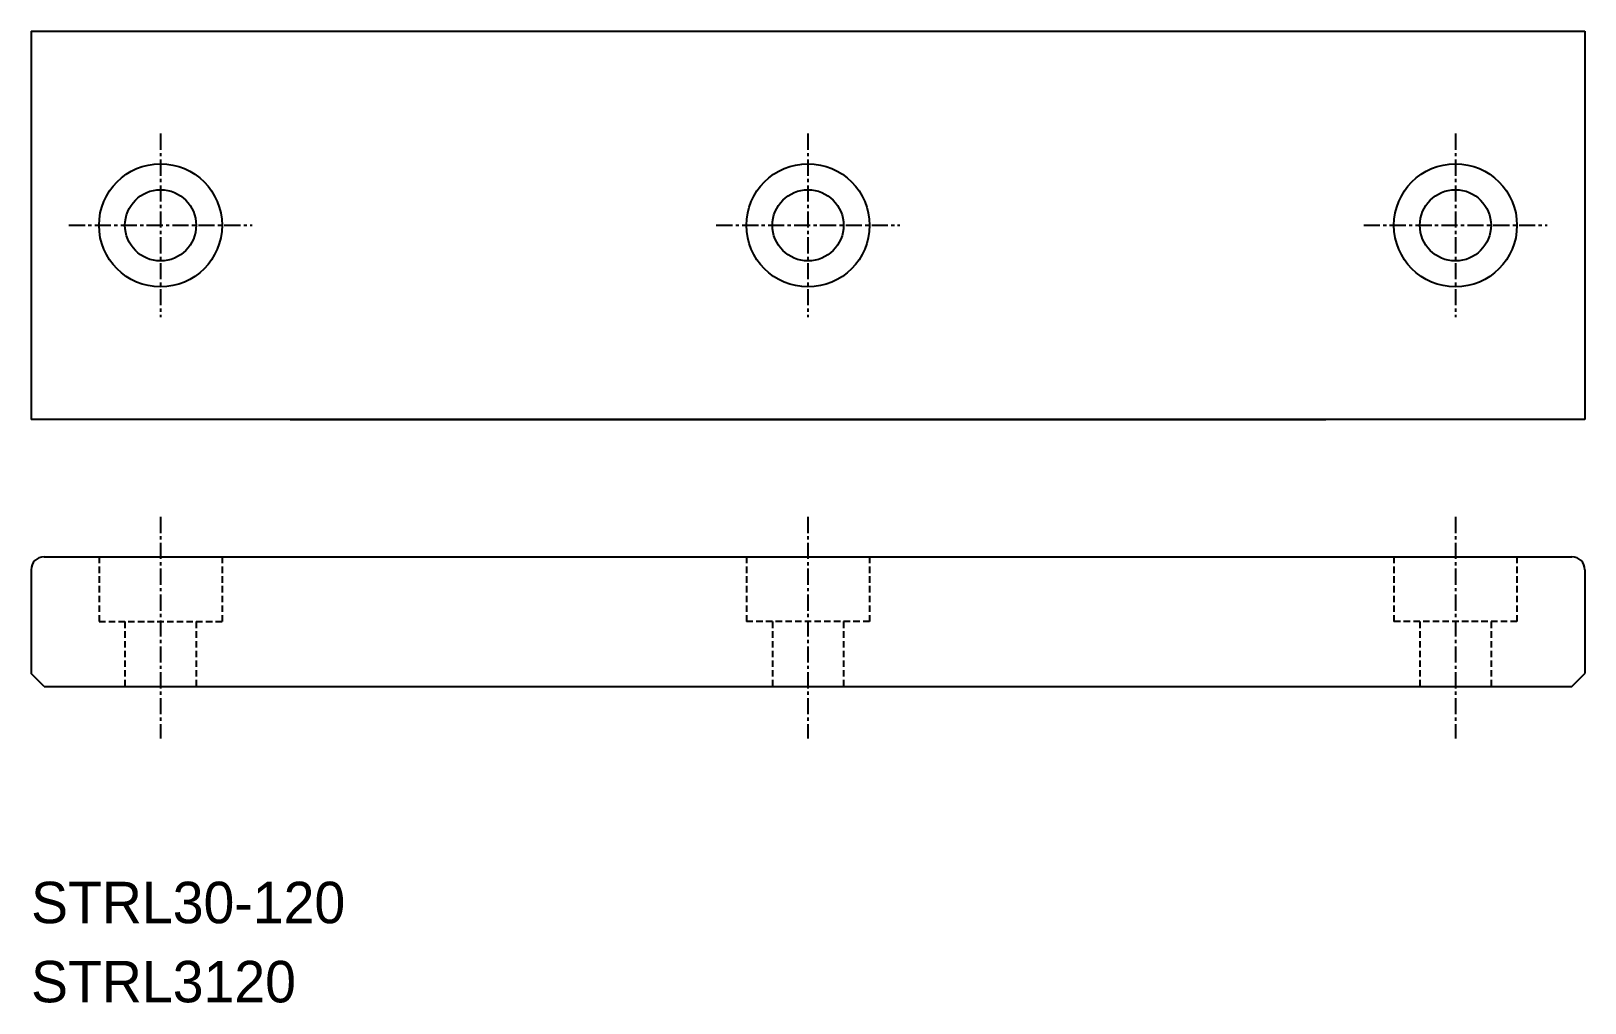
# Model space of a CAD drawing. Extents: x 10 to 130, y 10 to 85.
import ezdxf

# ---------------------------------------------------------------- set-up
doc = ezdxf.new("R2010")
doc.units = 0
doc.linetypes.add('CENTER', pattern=[2, 1.25, -0.25, 0.25, -0.25])
doc.linetypes.add('DASHED', pattern=[0.75, 0.5, -0.25])
doc.layers.get('0').update_dxf_attribs({"linetype": 'CONTINUOUS'})
doc.layers.add('CENTER', color=1, linetype='CENTER')

msp = doc.modelspace()

# ---------------------------------------------------------------- linework, layer by layer
at = {"color": 7, "linetype": 'CONTINUOUS'}
for p, q in [((10, 85), (130, 85)), ((10, 85), (10, 55)), ((130, 85), (130, 55)), ((130, 55), (10, 55)), ((30, 55), (110, 55)), ((50, 55), (90, 55)), ((11, 44.4), (129, 44.4)), ((10, 43.4), (10, 35.4)), ((130, 43.4), (130, 35.4)), ((11, 34.4), (10, 35.4)), ((129, 34.4), (130, 35.4)), ((11, 34.4), (129, 34.4))]:
    msp.add_line(p, q, dxfattribs=at)
at = {"color": 3, "linetype": 'DASHED'}
for p, q in [((15.25, 44.4), (15.25, 39.4)), ((24.75, 44.4), (24.75, 39.4)), ((65.25, 44.4), (65.25, 39.4)), ((74.75, 44.4), (74.75, 39.4)), ((115.25, 44.4), (115.25, 39.4)), ((124.75, 44.4), (124.75, 39.4)), ((15.25, 39.4), (24.75, 39.4)), ((17.25, 39.4), (17.25, 34.4)), ((22.75, 39.4), (22.75, 34.4)), ((74.75, 39.4), (65.25, 39.4)), ((67.25, 39.4), (67.25, 34.4)), ((72.75, 39.4), (72.75, 34.4)), ((124.75, 39.4), (115.25, 39.4)), ((117.25, 39.4), (117.25, 34.4)), ((122.75, 39.4), (122.75, 34.4))]:
    msp.add_line(p, q, dxfattribs=at)
at = {"color": 7, "linetype": 'CONTINUOUS'}
for centre, radius in [((20, 70), 4.75), ((70, 70), 4.75), ((120, 70), 4.75), ((20, 70), 2.75), ((70, 70), 2.75), ((120, 70), 2.75)]:
    msp.add_circle(centre, radius, dxfattribs=at)
for centre, start, end in [((11, 43.4), 90, 180), ((129, 43.4), 0, 90)]:
    msp.add_arc(centre, 1, start, end, dxfattribs=at)
at = {"layer": 'CENTER', "color": 1, "linetype": 'CENTER'}
for p, q in [((20, 77.08), (20, 62.92)), ((70, 77.08), (70, 62.92)), ((120, 77.08), (120, 62.92)), ((12.92, 70), (27.08, 70)), ((62.92, 70), (77.08, 70)), ((112.92, 70), (127.08, 70)), ((20, 47.49), (20, 30.38)), ((70, 47.49), (70, 30.38)), ((120, 47.49), (120, 30.38))]:
    msp.add_line(p, q, dxfattribs=at)

# ---------------------------------------------------------------- texts
at = {"color": 7, "linetype": 'CONTINUOUS'}
for s, p in [('STRL30-120', (10, 16.11)), ('STRL3120', (10, 10))]:
    msp.add_text(s, height=3.2, dxfattribs=at).set_placement(p)

doc.saveas('drawing.dxf')
